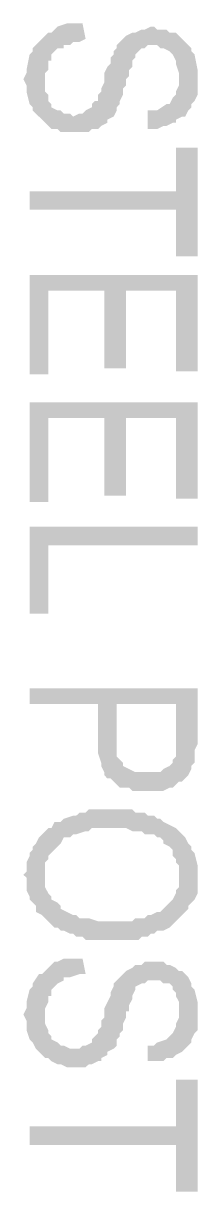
# Model space of a CAD drawing. Header units: inches. Extents: x -186 to 186, y -282 to 282.
# Drawn here: x -31.11 to -29.04, y 27.56 to 41.48 of the extents above; entities that cross this region are included whole.
import ezdxf

# ---------------------------------------------------------------- set-up
doc = ezdxf.new("R2010")
doc.units = ezdxf.units.IN
doc.header["$MEASUREMENT"] = 0
doc.layers.add('H', color=7, linetype='CONTINUOUS', lineweight=100)

msp = doc.modelspace()

# ---------------------------------------------------------------- hatches: boundary and pattern name
at = {"layer": 'H', "linetype": 'Continuous'}
for points in [[(-29.037, 40.852), (-29.037, 40.926), (-29.074, 41.111), (-29.111, 41.148), (-29.111, 41.185), (-29.148, 41.222), (-29.185, 41.259), (-29.222, 41.296), (-29.259, 41.333), (-29.296, 41.37), (-29.37, 41.37), (-29.407, 41.407), (-29.444, 41.407), (-29.519, 41.407), (-29.556, 41.444), (-29.593, 41.444), (-29.667, 41.407), (-29.704, 41.407), (-29.778, 41.37), (-29.815, 41.37), (-29.889, 41.333), (-29.926, 41.296), (-29.963, 41.259), (-30, 41.222), (-30, 41.185), (-30.037, 41.148), (-30.037, 41.111), (-30.074, 41.074), (-30.074, 41), (-30.111, 40.963), (-30.148, 40.889), (-30.148, 40.852), (-30.148, 40.778), (-30.185, 40.704), (-30.185, 40.667), (-30.222, 40.63), (-30.222, 40.556), (-30.259, 40.556), (-30.296, 40.519), (-30.296, 40.481), (-30.37, 40.444), (-30.407, 40.407), (-30.444, 40.407), (-30.519, 40.37), (-30.556, 40.407), (-30.63, 40.407), (-30.667, 40.444), (-30.704, 40.444), (-30.778, 40.481), (-30.778, 40.519), (-30.815, 40.556), (-30.815, 40.63), (-30.852, 40.667), (-30.852, 40.741), (-30.852, 40.815), (-30.852, 41.333), (-30.889, 41.296), (-30.926, 41.259), (-30.963, 41.222), (-31, 41.185), (-31, 41.148), (-31.037, 41.111), (-31.074, 40.926), (-31.074, 40.889), (-31.111, 40.815), (-31.074, 40.741), (-31.074, 40.667), (-31.037, 40.519), (-31, 40.481), (-31, 40.444), (-30.963, 40.407), (-30.926, 40.37), (-30.889, 40.333), (-30.852, 40.296), (-30.815, 40.259), (-30.778, 40.222), (-30.704, 40.222), (-30.667, 40.185), (-30.593, 40.185), (-30.37, 40.185), (-30.333, 40.185), (-30.296, 40.222), (-30.222, 40.222), (-30.185, 40.259), (-30.111, 40.296), (-30.111, 40.333), (-30.037, 40.37), (-30, 40.444), (-30, 40.481), (-29.963, 40.519), (-29.963, 40.556), (-29.926, 40.63), (-29.926, 40.704), (-29.889, 40.741), (-29.889, 40.815), (-29.852, 40.852), (-29.852, 40.926), (-29.815, 40.963), (-29.815, 41.037), (-29.778, 41.074), (-29.778, 41.111), (-29.704, 41.185), (-29.667, 41.185), (-29.63, 41.222), (-29.519, 41.222), (-29.481, 41.185), (-29.444, 41.185), (-29.37, 41.148), (-29.333, 41.111), (-29.296, 41.037), (-29.296, 41), (-29.259, 40.889), (-29.259, 40.852), (-29.222, 40.37), (-29.185, 40.37), (-29.148, 40.444), (-29.111, 40.481), (-29.111, 40.519), (-29.074, 40.556), (-29.037, 40.63), (-29.037, 40.704), (-29.037, 40.778)], [(-30.37, 41.296), (-30.407, 41.481), (-30.519, 41.481), (-30.593, 41.481), (-30.704, 41.444), (-30.741, 41.407), (-30.778, 41.37), (-30.815, 41.37), (-30.852, 41.333), (-30.852, 40.815), (-30.852, 40.889), (-30.815, 40.926), (-30.815, 41), (-30.815, 41.037), (-30.778, 41.037), (-30.778, 41.111), (-30.741, 41.148), (-30.704, 41.185), (-30.63, 41.185), (-30.63, 41.222), (-30.556, 41.222), (-30.519, 41.259), (-30.444, 41.259)], [(-29.222, 40.37), (-29.259, 40.852), (-29.259, 40.815), (-29.259, 40.741), (-29.296, 40.667), (-29.296, 40.63), (-29.333, 40.593), (-29.37, 40.519), (-29.407, 40.519), (-29.519, 40.444), (-29.556, 40.444), (-29.63, 40.444), (-29.63, 40.222), (-29.556, 40.222), (-29.519, 40.222), (-29.444, 40.259), (-29.407, 40.259), (-29.333, 40.296), (-29.296, 40.296), (-29.296, 40.333)], [(-29.037, 38.704), (-29.037, 40), (-29.296, 40), (-29.296, 39.481), (-31.037, 39.481), (-31.037, 39.259), (-29.296, 39.259), (-29.296, 38.704)], [(-29.037, 37.333), (-29.037, 38.481), (-31.037, 38.481), (-31.037, 37.296), (-30.815, 37.296), (-30.815, 38.296), (-30.148, 38.296), (-30.148, 37.37), (-29.889, 37.37), (-29.889, 38.296), (-29.296, 38.296), (-29.296, 37.333)], [(-29.037, 35.815), (-29.037, 36.963), (-31.037, 36.963), (-31.037, 35.778), (-30.815, 35.778), (-30.815, 36.778), (-30.148, 36.778), (-30.148, 35.852), (-29.889, 35.852), (-29.889, 36.778), (-29.296, 36.778), (-29.296, 35.815)], [(-29.037, 35.259), (-29.037, 35.481), (-31.037, 35.481), (-31.037, 34.444), (-30.815, 34.444), (-30.815, 35.259)], [(-29.037, 32.963), (-29.037, 33.556), (-31.037, 33.556), (-31.037, 33.37), (-30.222, 33.37), (-30.222, 32.815), (-30.222, 32.778), (-30.185, 32.667), (-30.185, 32.63), (-30.148, 32.556), (-30.148, 32.519), (-30.111, 32.481), (-30.074, 32.481), (-30.037, 32.444), (-30, 32.407), (-30, 33.37), (-29.296, 33.37), (-29.296, 32.407), (-29.259, 32.444), (-29.222, 32.444), (-29.185, 32.481), (-29.148, 32.519), (-29.111, 32.593), (-29.111, 32.63), (-29.074, 32.667), (-29.074, 32.704), (-29.074, 32.778), (-29.074, 32.815), (-29.037, 32.889)], [(-29.296, 32.407), (-29.296, 32.926), (-29.296, 32.852), (-29.296, 32.778), (-29.296, 32.741), (-29.333, 32.704), (-29.333, 32.667), (-29.37, 32.63), (-29.444, 32.593), (-29.481, 32.556), (-29.519, 32.556), (-29.593, 32.556), (-29.741, 32.556), (-29.778, 32.556), (-29.852, 32.593), (-29.926, 32.63), (-29.926, 32.667), (-29.963, 32.704), (-30, 32.741), (-30, 32.815), (-30, 32.852), (-30, 32.926), (-30, 33.37), (-30, 32.407), (-29.963, 32.37), (-29.926, 32.37), (-29.852, 32.37), (-29.815, 32.333), (-29.741, 32.333), (-29.704, 32.333), (-29.593, 32.333), (-29.556, 32.333), (-29.481, 32.333), (-29.444, 32.333), (-29.37, 32.37), (-29.333, 32.37)], [(-29.037, 31.333), (-29.037, 31.444), (-29.074, 31.593), (-29.111, 31.63), (-29.111, 31.667), (-29.148, 31.704), (-29.185, 31.778), (-29.222, 31.815), (-29.259, 31.852), (-29.296, 31.889), (-29.444, 31.963), (-29.481, 32), (-29.519, 32), (-29.556, 32.037), (-29.63, 32.037), (-29.667, 32.074), (-29.704, 32.074), (-29.778, 32.074), (-29.815, 32.111), (-29.889, 32.111), (-30.222, 32.111), (-30.259, 32.111), (-30.333, 32.111), (-30.37, 32.074), (-30.444, 32.074), (-30.481, 32.037), (-30.519, 32.037), (-30.63, 32), (-30.667, 31.963), (-30.741, 31.963), (-30.778, 31.889), (-30.815, 31.889), (-30.852, 31.852), (-30.889, 31.815), (-30.926, 31.778), (-30.963, 31.704), (-31, 31.667), (-31, 31.63), (-31.037, 31.593), (-31.037, 31.556), (-31.074, 31.481), (-31.074, 31.444), (-31.074, 31.37), (-31.111, 31.333), (-31.074, 31.296), (-31.074, 31.185), (-31.074, 31.148), (-31.037, 31.074), (-31.037, 31.037), (-31, 31), (-30.963, 30.963), (-30.963, 30.889), (-30.889, 30.852), (-30.852, 30.815), (-30.852, 31.37), (-30.852, 31.407), (-30.852, 31.481), (-30.815, 31.519), (-30.815, 31.556), (-30.778, 31.593), (-30.741, 31.63), (-30.704, 31.667), (-30.667, 31.704), (-30.63, 31.778), (-30.556, 31.778), (-30.519, 31.815), (-30.481, 31.815), (-30.37, 31.852), (-30.333, 31.852), (-30.296, 31.889), (-30.148, 31.889), (-30.074, 31.889), (-30, 31.889), (-29.889, 31.889), (-29.815, 31.852), (-29.778, 31.852), (-29.704, 31.852), (-29.667, 31.815), (-29.63, 31.815), (-29.556, 31.815), (-29.519, 31.778), (-29.481, 31.778), (-29.444, 31.741), (-29.444, 31.704), (-29.37, 31.667), (-29.333, 31.63), (-29.333, 31.556), (-29.296, 31.519), (-29.296, 31.481), (-29.259, 31.444), (-29.259, 30.815), (-29.222, 30.852), (-29.185, 30.889), (-29.148, 30.926), (-29.148, 30.963), (-29.111, 31), (-29.074, 31.037), (-29.037, 31.111), (-29.037, 31.148), (-29.037, 31.222), (-29.037, 31.259)], [(-29.259, 30.815), (-29.259, 31.333), (-29.259, 31.222), (-29.259, 31.185), (-29.296, 31.148), (-29.296, 31.111), (-29.333, 31.037), (-29.37, 31), (-29.407, 30.963), (-29.444, 30.926), (-29.481, 30.889), (-29.519, 30.889), (-29.593, 30.852), (-29.63, 30.852), (-29.667, 30.815), (-29.704, 30.815), (-29.778, 30.815), (-29.815, 30.778), (-29.889, 30.778), (-30.222, 30.778), (-30.333, 30.815), (-30.444, 30.815), (-30.481, 30.852), (-30.519, 30.852), (-30.667, 30.926), (-30.667, 30.963), (-30.704, 31), (-30.778, 31.037), (-30.778, 31.074), (-30.815, 31.111), (-30.852, 31.185), (-30.852, 31.222), (-30.852, 31.296), (-30.852, 31.333), (-30.852, 30.815), (-30.815, 30.778), (-30.778, 30.741), (-30.741, 30.704), (-30.704, 30.704), (-30.667, 30.667), (-30.63, 30.667), (-30.556, 30.63), (-30.519, 30.63), (-30.481, 30.593), (-30.407, 30.593), (-30.37, 30.556), (-30.296, 30.556), (-30.222, 30.556), (-30.185, 30.556), (-29.926, 30.556), (-29.852, 30.556), (-29.815, 30.556), (-29.741, 30.556), (-29.704, 30.593), (-29.63, 30.593), (-29.593, 30.63), (-29.556, 30.63), (-29.519, 30.667), (-29.481, 30.667), (-29.444, 30.667), (-29.37, 30.704), (-29.296, 30.778)], [(-29.037, 29.704), (-29.037, 29.815), (-29.074, 29.963), (-29.111, 30), (-29.111, 30.037), (-29.148, 30.111), (-29.185, 30.148), (-29.222, 30.185), (-29.259, 30.185), (-29.296, 30.222), (-29.37, 30.259), (-29.407, 30.259), (-29.444, 30.296), (-29.519, 30.296), (-29.556, 30.296), (-29.593, 30.296), (-29.667, 30.296), (-29.704, 30.259), (-29.778, 30.259), (-29.815, 30.222), (-29.889, 30.185), (-29.926, 30.148), (-29.963, 30.111), (-30, 30.074), (-30.037, 30.037), (-30.037, 30), (-30.074, 29.926), (-30.074, 29.889), (-30.148, 29.741), (-30.148, 29.704), (-30.148, 29.63), (-30.185, 29.593), (-30.185, 29.519), (-30.222, 29.481), (-30.222, 29.444), (-30.259, 29.407), (-30.296, 29.37), (-30.296, 29.333), (-30.37, 29.296), (-30.407, 29.296), (-30.444, 29.259), (-30.519, 29.259), (-30.556, 29.259), (-30.63, 29.296), (-30.667, 29.296), (-30.704, 29.333), (-30.778, 29.37), (-30.778, 29.407), (-30.815, 29.444), (-30.815, 29.481), (-30.852, 29.556), (-30.852, 29.593), (-30.852, 29.667), (-30.852, 30.185), (-30.889, 30.148), (-30.926, 30.148), (-31, 30.037), (-31, 30), (-31.037, 29.963), (-31.074, 29.815), (-31.074, 29.741), (-31.111, 29.667), (-31.074, 29.593), (-31.074, 29.556), (-31.074, 29.481), (-31.037, 29.37), (-31, 29.333), (-30.963, 29.259), (-30.926, 29.222), (-30.889, 29.185), (-30.852, 29.148), (-30.815, 29.148), (-30.778, 29.111), (-30.704, 29.074), (-30.667, 29.074), (-30.593, 29.037), (-30.37, 29.037), (-30.333, 29.074), (-30.296, 29.074), (-30.222, 29.111), (-30.185, 29.111), (-30.185, 29.148), (-30.111, 29.185), (-30.111, 29.222), (-30.037, 29.259), (-30, 29.296), (-30, 29.333), (-30, 29.37), (-29.963, 29.407), (-29.963, 29.444), (-29.926, 29.481), (-29.926, 29.556), (-29.889, 29.63), (-29.889, 29.704), (-29.852, 29.704), (-29.852, 29.778), (-29.815, 29.852), (-29.815, 29.889), (-29.778, 29.963), (-29.778, 30), (-29.704, 30.037), (-29.667, 30.037), (-29.63, 30.074), (-29.519, 30.074), (-29.481, 30.074), (-29.444, 30.037), (-29.37, 30.037), (-29.333, 30), (-29.333, 29.963), (-29.296, 29.926), (-29.296, 29.889), (-29.259, 29.815), (-29.259, 29.778), (-29.259, 29.704), (-29.222, 29.222), (-29.185, 29.259), (-29.148, 29.296), (-29.111, 29.333), (-29.111, 29.37), (-29.074, 29.444), (-29.037, 29.481), (-29.037, 29.593), (-29.037, 29.667)], [(-30.37, 30.148), (-30.407, 30.333), (-30.519, 30.333), (-30.593, 30.333), (-30.63, 30.333), (-30.704, 30.296), (-30.741, 30.296), (-30.778, 30.259), (-30.815, 30.222), (-30.852, 30.185), (-30.852, 29.667), (-30.852, 29.704), (-30.852, 29.741), (-30.815, 29.815), (-30.815, 29.852), (-30.815, 29.889), (-30.778, 29.889), (-30.778, 29.963), (-30.741, 30), (-30.704, 30.037), (-30.63, 30.074), (-30.63, 30.111), (-30.556, 30.111), (-30.444, 30.148)], [(-29.222, 29.222), (-29.259, 29.704), (-29.259, 29.667), (-29.259, 29.63), (-29.296, 29.556), (-29.296, 29.519), (-29.333, 29.444), (-29.37, 29.407), (-29.407, 29.37), (-29.519, 29.333), (-29.556, 29.296), (-29.63, 29.296), (-29.63, 29.111), (-29.556, 29.111), (-29.519, 29.111), (-29.444, 29.111), (-29.407, 29.148), (-29.333, 29.148), (-29.296, 29.185)], [(-29.037, 27.556), (-29.037, 28.889), (-29.296, 28.889), (-29.296, 28.333), (-31.037, 28.333), (-31.037, 28.111), (-29.296, 28.111), (-29.296, 27.556)]]:
    msp.add_hatch(color=0, dxfattribs=at).paths.add_polyline_path(points)

doc.saveas('drawing.dxf')
